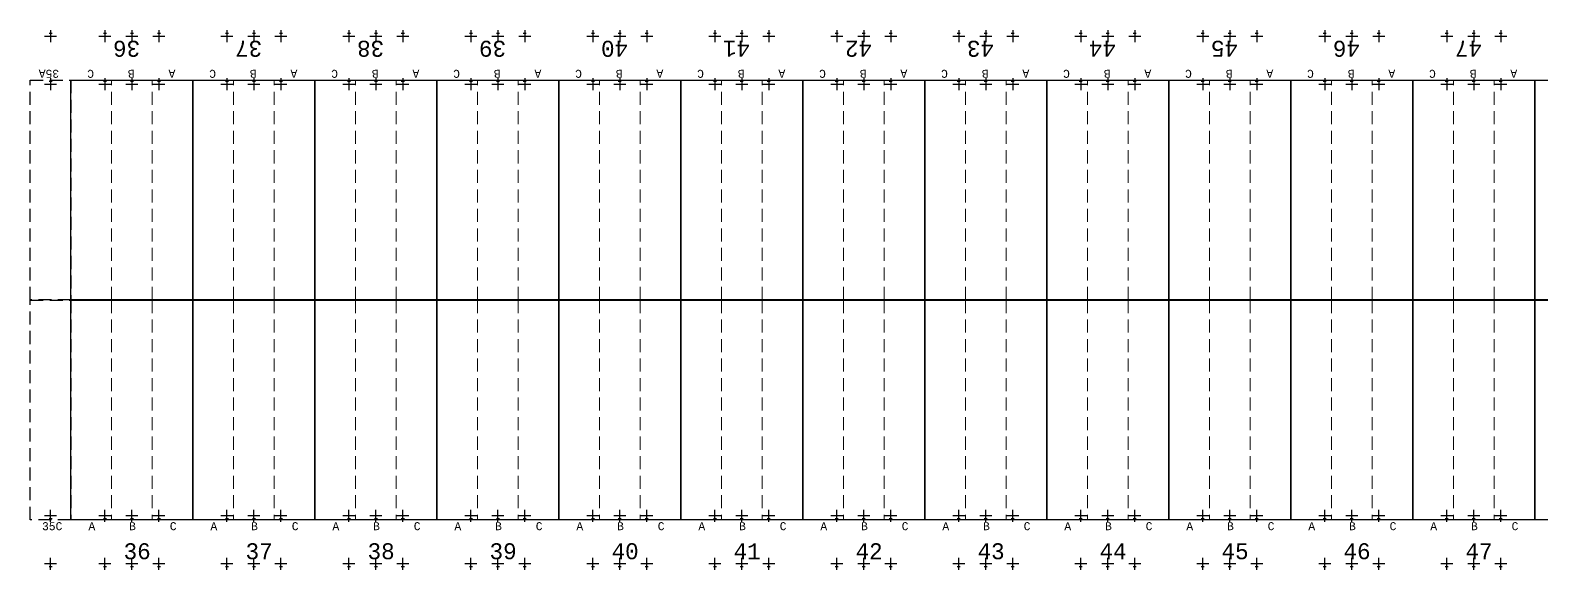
# Model space of a CAD drawing. Header units: inches. Extents: x -233729 to 737493, y -275239 to 196021.
# Drawn here: x 472026 to 509794, y 22968 to 36441 of the extents above; entities that cross this region are included whole.
import ezdxf

# ---------------------------------------------------------------- set-up
doc = ezdxf.new("R2010")
doc.units = ezdxf.units.IN
doc.header["$MEASUREMENT"] = 0
doc.linetypes.add('DASHED', pattern=[0.75, 0.5, -0.25])
doc.layers.add('Bin location transponder', color=250, linetype='Continuous')
doc.layers.add('WF_numbers', color=6, linetype='Continuous')
for name, color, linetype, lineweight in [('WF buffer', 1, 'DASHED', 30), ('WF transponder', 3, 'Continuous', 30), ('WF_bay', 5, 'Continuous', 30), ('WF_sketch_stock_areas', 30, 'Continuous', 30)]:
    doc.layers.add(name, color=color, linetype=linetype, lineweight=lineweight)
doc.styles.add('WF_txt', font='consola.ttf')

# ---------------------------------------------------------------- blocks, each defined once
blk = doc.blocks.new('Bin location transponder')
at = {"layer": 'Bin location transponder', "color": 3, "lineweight": 30}
for p, q in [((-600, 0), (600, 0)), ((-150, 300), (150, 300)), ((0, 600), (0, -600))]:
    blk.add_line(p, q, dxfattribs=at)
blk = doc.blocks.new('WF 10x18ft bay')
at = {"layer": 'WF_bay', "linetype": 'DASHED', "lineweight": 5, "ltscale": 650}
for p, q in [((1016, 5486), (1016, 0)), ((2032, 5486), (2032, 0))]:
    blk.add_line(p, q, dxfattribs=at)
at = {"layer": 'WF_bay'}
blk.add_lwpolyline([(0, 5486), (3048, 5486), (3048, 0), (0, 0)], close=True, dxfattribs=at)
at = {"layer": 'WF transponder', "xscale": 0.25, "yscale": 0.25, "zscale": 0.25, "rotation": 180.0000000062352}
for p in [(850, 100), (1524, 100), (2198, 100), (850, -1100), (1524, -1100), (2198, -1100)]:
    blk.add_blockref('Bin location transponder', p, dxfattribs=at)
at = {"layer": 'WF_numbers', "linetype": 'DASHED', "char_height": 200, "attachment_point": 1, "rotation": 0, "style": 'WF_txt'}
for s, insert in [('A', (439, -62, -723)), ('B', (1455, -62, -723)), ('C', (2471, -62, -723))]:
    blk.add_mtext_dynamic_manual_height_columns(s, width=423.53, gutter_width=2118, heights=[0], dxfattribs=dict(at, insert=insert))
blk = doc.blocks.new('WF 40x216in buffer')
at = {"layer": 'WF buffer', "ltscale": 650}
blk.add_lwpolyline([(0, 5486), (1016, 5486), (1016, 0), (0, 0)], close=True, dxfattribs=at)
at = {"layer": 'WF transponder', "xscale": 0.25, "yscale": 0.25, "zscale": 0.25, "rotation": 180.0000000062352}
for p in [(508, 100), (508, -1100)]:
    blk.add_blockref('Bin location transponder', p, dxfattribs=at)

msp = doc.modelspace()

# ---------------------------------------------------------------- block references
at = {"layer": 'WF_sketch_stock_areas'}
for name, p, rotation in [('WF 40x216in buffer', (473041.7374, 35190.91578, -162219.4368), 179.9999999990339), ('WF 10x18ft bay', (476089.7374, 35190.91579, -162219.4368), 179.9999999999069), ('WF 10x18ft bay', (479137.7374, 35190.91579, -162219.4368), 179.9999999999069), ('WF 10x18ft bay', (482185.7374, 35190.91579, -162219.4368), 179.9999999999069), ('WF 10x18ft bay', (485233.7374, 35190.91579, -162219.4368), 179.9999999999069), ('WF 10x18ft bay', (488281.7374, 35190.91579, -162219.4368), 179.9999999999069), ('WF 10x18ft bay', (491329.7374, 35190.91579, -162219.4368), 179.9999999999069), ('WF 10x18ft bay', (494377.7374, 35190.91579, -162219.4368), 179.9999999999069), ('WF 10x18ft bay', (497425.7374, 35190.91579, -162219.4368), 179.9999999999069), ('WF 10x18ft bay', (500473.7374, 35190.91579, -162219.4368), 179.9999999999069), ('WF 10x18ft bay', (503521.7374, 35190.91579, -162219.4368), 179.9999999999069), ('WF 10x18ft bay', (506569.7374, 35190.91579, -162219.4368), 179.9999999999069), ('WF 10x18ft bay', (509617.7374, 35190.91579, -162219.4368), 179.9999999999069), ('WF 10x18ft bay', (512665.7374, 35190.91579, -162219.4368), 179.9999999999069)]:
    msp.add_blockref(name, p, dxfattribs=dict(at, rotation=rotation))
for name, p in [('WF 40x216in buffer', (472025.7374, 24218.11578, -162219.4368)), ('WF 10x18ft bay', (473041.7374, 24218.11579, -162219.4368)), ('WF 10x18ft bay', (476089.7374, 24218.11579, -162219.4368)), ('WF 10x18ft bay', (479137.7374, 24218.11579, -162219.4368)), ('WF 10x18ft bay', (482185.7374, 24218.11579, -162219.4368)), ('WF 10x18ft bay', (485233.7374, 24218.11579, -162219.4368)), ('WF 10x18ft bay', (488281.7374, 24218.11579, -162219.4368)), ('WF 10x18ft bay', (491329.7374, 24218.11579, -162219.4368)), ('WF 10x18ft bay', (494377.7374, 24218.11579, -162219.4368)), ('WF 10x18ft bay', (497425.7374, 24218.11579, -162219.4368)), ('WF 10x18ft bay', (500473.7374, 24218.11579, -162219.4368)), ('WF 10x18ft bay', (503521.7374, 24218.11579, -162219.4368)), ('WF 10x18ft bay', (506569.7374, 24218.11579, -162219.4368)), ('WF 10x18ft bay', (509617.7374, 24218.11579, -162219.4368))]:
    msp.add_blockref(name, p, dxfattribs=at)

# ---------------------------------------------------------------- texts
at = {"layer": 'WF_numbers', "linetype": 'DASHED', "attachment_point": 1, "style": 'WF_txt'}
for s, insert, char_height, rotation in [('36', (474773.05684, 35778.84155, -162219.4368), 400, 180), ('37', (477821.05684, 35778.84155, -162219.4368), 400, 180), ('38', (480869.05684, 35778.84155, -162219.4368), 400, 180), ('39', (483917.05684, 35778.84155, -162219.4368), 400, 180), ('40', (486965.05684, 35778.84155, -162219.4368), 400, 180), ('41', (490013.05684, 35778.84155, -162219.4368), 400, 180), ('42', (493061.05684, 35778.84155, -162219.4368), 400, 180), ('43', (496109.05684, 35778.84155, -162219.4368), 400, 180), ('44', (499157.05684, 35778.84155, -162219.4368), 400, 180), ('45', (502205.05684, 35778.84155, -162219.4368), 400, 180), ('46', (505253.05684, 35778.84155, -162219.4368), 400, 180), ('47', (508301.05684, 35778.84155, -162219.4368), 400, 180), ('35A', (472747.02214, 35253.26927, -162942.70209), 200, 180.000000001), ('35C', (472320.45251, 24155.76228, -162942.70209), 200, 0.000000001)]:
    msp.add_mtext_dynamic_manual_height_columns(s, width=423.5307578, gutter_width=2117.65379, heights=[0], dxfattribs=dict(at, insert=insert, char_height=char_height, rotation=rotation))
at = {"layer": 'WF_numbers', "linetype": 'DASHED', "char_height": 400, "attachment_point": 1, "style": 'WF_txt'}
for s, insert in [('36', (474358.41764, 23630.19002, -162219.4368)), ('37', (477406.41764, 23630.19002, -162219.4368)), ('38', (480454.41764, 23630.19002, -162219.4368)), ('39', (483502.41764, 23630.19002, -162219.4368)), ('40', (486550.41764, 23630.19002, -162219.4368)), ('41', (489598.41763, 23630.19002, -162219.4368)), ('42', (492646.41763, 23630.19002, -162219.4368)), ('43', (495694.41763, 23630.19002, -162219.4368)), ('44', (498742.41763, 23630.19002, -162219.4368)), ('45', (501790.41763, 23630.19002, -162219.4368)), ('46', (504838.41763, 23630.19002, -162219.4368)), ('47', (507886.41763, 23630.19002, -162219.4368))]:
    msp.add_mtext_dynamic_manual_height_columns(s, width=423.5307578, gutter_width=2117.65379, heights=[0], dxfattribs=dict(at, insert=insert))

doc.saveas('drawing.dxf')
